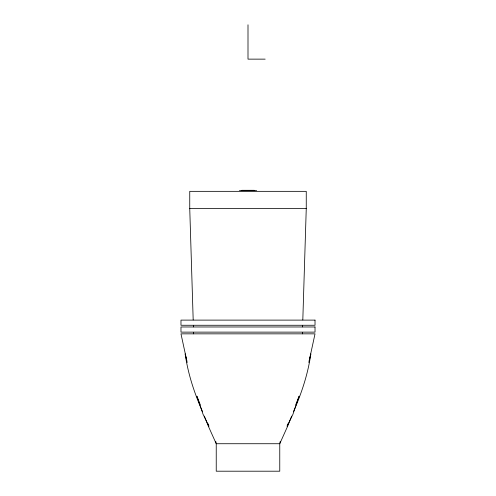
<?xml version="1.0" encoding="UTF-8"?>
<svg xmlns="http://www.w3.org/2000/svg" width="496" height="496" viewBox="0 0 496 496"><rect width="100%" height="100%" fill="white"/><g stroke="black" fill="none" stroke-linecap="round" stroke-linejoin="round"><path stroke-width="0.74" d="M302.386 333.845L302.43 332.301M302.597 326.883L302.647 325.339M302.814 319.92L306.255 208.512L306.255 191.344L189.745 191.344L189.745 208.512L193.186 319.92M280.215 441.459L279.763 443.728L279.763 471.2L216.237 471.2L216.237 443.728L215.785 441.459M309.244 360.499L310.837 353.902C307.979 374.003 301.593 393.285 293.384 411.792M308.816 362.495L315.022 333.845L180.978 333.845L187.184 362.495M295.728 404.798L299.125 396.199L292.9 414.377L287.066 426.244L288.226 423.386M291.673 416.094L287.686 426.132L279.763 443.728L216.237 443.728L208.314 426.132L204.327 416.094M265.168 59.136L248 59.136L248 24.8M241.856 190.309L254.219 190.309M239.45 190.656L256.618 190.656M189.745 208.512L306.255 208.512M207.774 423.386L208.934 426.244L203.1 414.377L196.875 396.199L200.272 404.798M202.616 411.792C194.407 393.285 188.021 374.003 185.163 353.902L186.756 360.499M193.353 325.339L193.403 326.883M193.57 332.301L193.614 333.845M251.125 190.309L251.125 190.656M315.022 320.112L180.978 320.112L180.978 325.264L315.022 325.264L315.022 320.112M315.022 326.976L180.978 326.976L180.978 332.128L315.022 332.128L315.022 326.976"/></g></svg>
